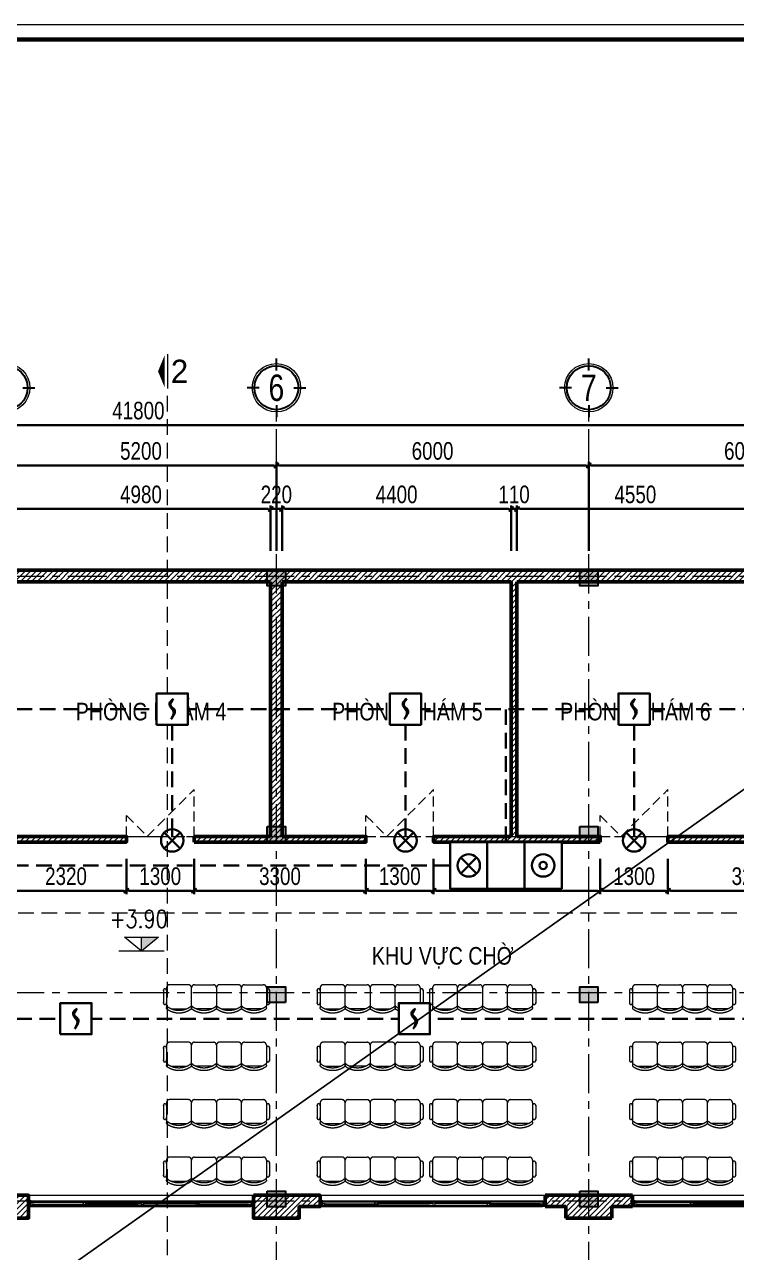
# Model space of a CAD drawing. Header units: millimetres. Extents: x 1109421 to 1726579, y -247837 to 144927.
# Drawn here: x 1481718 to 1495391, y -172402 to -148822 of the extents above; entities that cross this region are included whole.
import ezdxf
from ezdxf.enums import TextEntityAlignment as Align

# ---------------------------------------------------------------- set-up
doc = ezdxf.new("R2010")
doc.units = ezdxf.units.MM
doc.header["$LTSCALE"] = 600
doc.header["$MEASUREMENT"] = 0
doc.set_wipeout_variables(frame=1)
for name, pattern in [('00_Hidden', [2.4, 1.6, -0.8]), ('CENTER', [2, 1.25, -0.25, 0.25, -0.25]), ('DASHED', [0.75, 0.5, -0.25]), ('HIDDEN', [0.375, 0.25, -0.125])]:
    doc.linetypes.add(name, pattern=pattern)
doc.layers.get('0').update_dxf_attribs({"lineweight": 0})
doc.layers.get('Defpoints').update_dxf_attribs({"lineweight": 0})
for name, color, linetype, lineweight in [('0.15_Cua', 144, 'Continuous', 15), ('cat1', 30, 'Continuous', 50), ('cat2', 22, 'Continuous', 30), ('dim', 144, 'Continuous', 13), ('hatch1', 136, 'Continuous', 9), ('Khungten_LCDI', 7, 'Continuous', 25), ('LC ISO', 153, 'Continuous', 13), ('LC Khac', 4, 'Continuous', 9), ('LC MANH DUT', 35, 'HIDDEN', 5), ('LC Text1', 3, 'Continuous', 20), ('LC Text2', 7, 'Continuous', 25), ('Noi that', 35, 'Continuous', 9), ('PCCC - BAOCHAY - THIETBI', 6, 'Continuous', 35), ('PCCC-BAO CHAY - DAY', 3, 'DASHED', 35), ('PCCC-BAOCHAY-THIETBI', 6, 'Continuous', 35), ('thay1', 63, 'Continuous', 18), ('truc', 76, 'CENTER', 9)]:
    doc.layers.add(name, color=color, linetype=linetype, lineweight=lineweight)
doc.layers.add('KCS_Plotter', color=11, linetype='Continuous', plot=False)
doc.styles.add('EG 1', font='VHAVANB.TTF')
doc.styles.add('HOATBIF', font='hoatbif.shx', dxfattribs={"width": 0.8})
doc.styles.add('Khungten', font='VHAVAN.TTF', dxfattribs={"width": 0.9, "height": 5000})
doc.styles.add('LC 1', font='VHAVANB.TTF')
doc.styles.add('T1', font='Vnsimli.shx', dxfattribs={"width": 0.8})
doc.styles.add('T2', font='VHARIAL.TTF', dxfattribs={"width": 0.8})
doc.styles.add('Tahoma', font='tahoma.ttf')
doc.styles.add('Title', font='VHBLACK.TTF')
doc.dimstyles.new('1-135', dxfattribs={"dimscale": 135, "dimtxt": 2.5, "dimasz": 0.35, "dimexe": 0.5, "dimexo": 0, "dimgap": 0.8, "dimtad": 1, "dimdec": 0, "dimzin": 0, "dimdsep": 46, "dimtxsty": 'HOATBIF', "dimblk1": 'DOT', "dimblk2": 'DOT', "dimsah": 1, "dimcen": -1, "dimdle": 1, "dimclrd": 256, "dimclre": 256, "dimclrt": 4, "dimadec": 3, "dimazin": 2, "dimtfac": 0.333333, "dimtdec": 0, "dimtix": 1, "dimtmove": 2, "dimatfit": 3, "dimldrblk": 'DOT', "dimfxl": 1, "dimtvp": 0.833333, "dimtolj": 1, "dimtzin": 0, "dimarcsym": 0})

# ---------------------------------------------------------------- blocks, each defined once
blk = doc.blocks.new('dfdfdffđ')
at = {"layer": 'Noi that', "linetype": '00_Hidden'}
for p, q in [((954197, -6316), (954197, -6571)), ((954257, -6273), (954257, -6613)), ((954677, -6213), (954317, -6213)), ((954737, -6613), (954737, -6273)), ((954737, -6613), (954737, -6273)), ((954797, -6213), (955157, -6213)), ((955217, -6273), (955217, -6613)), ((955217, -6273), (955217, -6613)), ((955637, -6213), (955277, -6213)), ((955697, -6613), (955697, -6273)), ((955697, -6613), (955697, -6273)), ((955757, -6213), (956117, -6213)), ((956177, -6273), (956177, -6613)), ((956237, -6316), (956237, -6571)), ((954348, -6673), (954646, -6673)), ((955126, -6673), (954828, -6673)), ((955308, -6673), (955606, -6673)), ((956086, -6673), (955788, -6673))]:
    blk.add_line(p, q, dxfattribs=at)
for centre, radius, start, end in [((954227, -6324), 31.2, 343.7398, 196.2602), ((954317, -6273), 60, 90, 180), ((954677, -6273), 60, 0, 90), ((954797, -6273), 60, 90, 180), ((955157, -6273), 60, 0, 90), ((955277, -6273), 60, 90, 180), ((955637, -6273), 60, 0, 90), ((955757, -6273), 60, 90, 180), ((956117, -6273), 60, 0, 90), ((956207, -6324), 31.2, 343.7398, 196.2602), ((954227, -6562), 31.2, 163.7398, 16.2602), ((956207, -6562), 31.2, 163.7398, 16.2602), ((954275, -6660), 21.9, 57.9726, 216.6901), ((954317, -6613), 60, 180, 207.5844), ((954497, -6353), 400, 233.1301, 306.8699), ((954497, -6310), 393, 237.5758, 302.4242), ((954720, -6660), 21.9, 323.3099, 122.0274), ((954677, -6613), 60, 332.4156, 0), ((954755, -6660), 21.9, 57.9726, 216.6901), ((954797, -6613), 60, 180, 207.5844), ((954977, -6353), 400, 233.1301, 306.8699), ((954977, -6310), 393, 237.5758, 302.4242), ((955200, -6660), 21.9, 323.3099, 122.0274), ((955157, -6613), 60, 332.4156, 0), ((955235, -6660), 21.9, 57.9726, 216.6901), ((955277, -6613), 60, 180, 207.5844), ((955457, -6353), 400, 233.1301, 306.8699), ((955457, -6310), 393, 237.5758, 302.4242), ((955680, -6660), 21.9, 323.3099, 122.0274), ((955637, -6613), 60, 332.4156, 0), ((955715, -6660), 21.9, 57.9726, 216.6901), ((955757, -6613), 60, 180, 207.5844), ((955937, -6353), 400, 233.1301, 306.8699), ((955937, -6310), 393, 237.5758, 302.4242), ((956160, -6660), 21.9, 323.3099, 122.0274), ((956117, -6613), 60, 332.4156, 0)]:
    blk.add_arc(centre, radius, start, end, dxfattribs=at)
blk = doc.blocks.new('Caodo1')
at = {"layer": 'LC Text1'}
blk.add_hatch(color=256, dxfattribs=at).paths.add_polyline_path([(0, 200), (0, 0), (243, 200)])
for p, q in [((0, 0), (0, 200)), ((324, 0), (-324, 0))]:
    blk.add_line(p, q, dxfattribs=at)
blk.add_lwpolyline([(-243, 200), (243, 200), (0, 0), (0, 0)], close=True, dxfattribs=at)
at = {"layer": 'LC Text1', "style": 'T1', "width": 0.8}
blk.add_attdef('%%P0,00', text='', height=250, dxfattribs=at).set_placement((-39, 460), align=Align.MIDDLE_CENTER)
blk = doc.blocks.new('*U595')
for p, q in [((50, 0), (4270, 0)), ((50, -110), (4270, -110)), ((95, -20), (1050, -20)), ((1110, -50), (2100, -50)), ((1110, -80), (2100, -80)), ((3210, -50), (2220, -50)), ((3210, -80), (2220, -80)), ((4225, -20), (3270, -20)), ((4225, -50), (3270, -50))]:
    blk.add_line(p, q)
at = {"color": 8, "lineweight": 5}
for p, q in [((50, -20), (4270, -20)), ((4270, -80), (50, -80)), ((95, -30), (1050, -30)), ((95, -40), (1050, -40)), ((95, -50), (1050, -50)), ((1110, -60), (2100, -60)), ((1110, -70), (2100, -70)), ((3210, -60), (2220, -60)), ((3210, -70), (2220, -70)), ((4225, -30), (3270, -30)), ((4225, -40), (3270, -40))]:
    blk.add_line(p, q, dxfattribs=at)
for points in [[(50, -20), (35, -20), (35, -80), (50, -80), (50, -110), (0, -110), (0, 0), (0, 0), (0, 0), (50, 0), (50, -20), (35, -20)], [(4270, -20), (4285, -20), (4285, -80), (4270, -80), (4270, -110), (4320, -110), (4320, 0), (4320, 0), (4320, 0), (4270, 0), (4270, -20), (4285, -20)], [(95, -40), (95, -50), (35, -50), (35, -20), (95, -20), (95, -30), (85, -30), (85, -40), (95, -40)], [(1050, -40), (1050, -50), (1110, -50), (1110, -20), (1050, -20), (1050, -30), (1060, -30), (1060, -40), (1050, -40)], [(1110, -70), (1110, -80), (1050, -80), (1050, -50), (1110, -50), (1110, -60), (1100, -60), (1100, -70), (1110, -70)], [(1050, -50), (1050, -80), (1065, -80)], [(2100, -70), (2100, -80), (2160, -80), (2160, -50), (2100, -50), (2100, -60), (2110, -60), (2110, -70), (2100, -70)], [(2160, -50), (2160, -80), (2145, -80)], [(2160, -50), (2160, -80), (2175, -80)], [(2220, -70), (2220, -80), (2160, -80), (2160, -50), (2220, -50), (2220, -60), (2210, -60), (2210, -70), (2220, -70)], [(3270, -40), (3270, -50), (3210, -50), (3210, -20), (3270, -20), (3270, -30), (3260, -30), (3260, -40), (3270, -40)], [(3210, -70), (3210, -80), (3270, -80), (3270, -50), (3210, -50), (3210, -60), (3220, -60), (3220, -70), (3210, -70)], [(3270, -50), (3270, -80), (3255, -80)], [(4225, -40), (4225, -50), (4285, -50), (4285, -20), (4225, -20), (4225, -30), (4235, -30), (4235, -40), (4225, -40)]]:
    blk.add_lwpolyline(points)
for centre, start, end in [((94, -32), 14.2151, 83.5658), ((94, -38), 276.4342, 345.7849), ((1051, -32), 96.4342, 165.7849), ((1051, -38), 194.2151, 263.5658), ((1109, -62), 14.2151, 83.5658), ((1109, -68), 276.4342, 345.7849), ((2101, -62), 96.4342, 165.7849), ((2101, -68), 194.2151, 263.5658), ((2219, -62), 14.2151, 83.5658), ((2219, -68), 276.4342, 345.7849), ((3211, -62), 96.4342, 165.7849), ((3211, -68), 194.2151, 263.5658), ((3269, -32), 14.2151, 83.5658), ((3269, -38), 276.4342, 345.7849), ((4226, -32), 96.4342, 165.7849), ((4226, -38), 194.2151, 263.5658)]:
    blk.add_arc(centre, 8.25, start, end, dxfattribs=at)
blk = doc.blocks.new('*U596')
for p, q in [((50, 0), (4535, 0)), ((50, -110), (4535, -110)), ((95, -20), (1116, -20)), ((1176, -50), (2232, -50)), ((1176, -80), (2232, -80)), ((3409, -50), (2352, -50)), ((3409, -80), (2352, -80)), ((4490, -20), (3469, -20)), ((4490, -50), (3469, -50))]:
    blk.add_line(p, q)
at = {"color": 8, "lineweight": 5}
for p, q in [((50, -20), (4535, -20)), ((4535, -80), (50, -80)), ((95, -30), (1116, -30)), ((95, -40), (1116, -40)), ((95, -50), (1116, -50)), ((1176, -60), (2232, -60)), ((1176, -70), (2232, -70)), ((3409, -60), (2352, -60)), ((3409, -70), (2352, -70)), ((4490, -30), (3469, -30)), ((4490, -40), (3469, -40))]:
    blk.add_line(p, q, dxfattribs=at)
for points in [[(50, -20), (35, -20), (35, -80), (50, -80), (50, -110), (0, -110), (0, 0), (0, 0), (0, 0), (50, 0), (50, -20), (35, -20)], [(4535, -20), (4550, -20), (4550, -80), (4535, -80), (4535, -110), (4585, -110), (4585, 0), (4585, 0), (4585, 0), (4535, 0), (4535, -20), (4550, -20)], [(95, -40), (95, -50), (35, -50), (35, -20), (95, -20), (95, -30), (85, -30), (85, -40), (95, -40)], [(1116, -40), (1116, -50), (1176, -50), (1176, -20), (1116, -20), (1116, -30), (1126, -30), (1126, -40), (1116, -40)], [(1176, -70), (1176, -80), (1116, -80), (1116, -50), (1176, -50), (1176, -60), (1166, -60), (1166, -70), (1176, -70)], [(1116, -50), (1116, -80), (1131, -80)], [(2232, -70), (2232, -80), (2292, -80), (2292, -50), (2232, -50), (2232, -60), (2242, -60), (2242, -70), (2232, -70)], [(2292, -50), (2292, -80), (2277, -80)], [(2292, -50), (2292, -80), (2307, -80)], [(2352, -70), (2352, -80), (2292, -80), (2292, -50), (2352, -50), (2352, -60), (2342, -60), (2342, -70), (2352, -70)], [(3469, -40), (3469, -50), (3409, -50), (3409, -20), (3469, -20), (3469, -30), (3459, -30), (3459, -40), (3469, -40)], [(3409, -70), (3409, -80), (3469, -80), (3469, -50), (3409, -50), (3409, -60), (3419, -60), (3419, -70), (3409, -70)], [(3469, -50), (3469, -80), (3454, -80)], [(4490, -40), (4490, -50), (4550, -50), (4550, -20), (4490, -20), (4490, -30), (4500, -30), (4500, -40), (4490, -40)]]:
    blk.add_lwpolyline(points)
for centre, start, end in [((94, -32), 14.2151, 83.5658), ((94, -38), 276.4342, 345.7849), ((1117, -32), 96.4342, 165.7849), ((1117, -38), 194.2151, 263.5658), ((1175, -62), 14.2151, 83.5658), ((1175, -68), 276.4342, 345.7849), ((2233, -62), 96.4342, 165.7849), ((2233, -68), 194.2151, 263.5658), ((2352, -62), 14.2151, 83.5658), ((2352, -68), 276.4342, 345.7849), ((3410, -62), 96.4342, 165.7849), ((3410, -68), 194.2151, 263.5658), ((3468, -32), 14.2151, 83.5658), ((3468, -38), 276.4342, 345.7849), ((4491, -32), 96.4342, 165.7849), ((4491, -38), 194.2151, 263.5658)]:
    blk.add_arc(centre, 8.25, start, end, dxfattribs=at)
blk = doc.blocks.new('*U593')
for p, q in [((50, 0), (4270, 0)), ((50, -110), (4270, -110)), ((95, -20), (1050, -20)), ((1110, -50), (2100, -50)), ((1110, -80), (2100, -80)), ((3210, -50), (2220, -50)), ((3210, -80), (2220, -80)), ((4225, -20), (3270, -20)), ((4225, -50), (3270, -50))]:
    blk.add_line(p, q)
at = {"color": 8, "lineweight": 5}
for p, q in [((50, -20), (4270, -20)), ((4270, -80), (50, -80)), ((95, -30), (1050, -30)), ((95, -40), (1050, -40)), ((95, -50), (1050, -50)), ((1110, -60), (2100, -60)), ((1110, -70), (2100, -70)), ((3210, -60), (2220, -60)), ((3210, -70), (2220, -70)), ((4225, -30), (3270, -30)), ((4225, -40), (3270, -40))]:
    blk.add_line(p, q, dxfattribs=at)
for points in [[(50, -20), (35, -20), (35, -80), (50, -80), (50, -110), (0, -110), (0, 0), (0, 0), (0, 0), (50, 0), (50, -20), (35, -20)], [(4270, -20), (4285, -20), (4285, -80), (4270, -80), (4270, -110), (4320, -110), (4320, 0), (4320, 0), (4320, 0), (4270, 0), (4270, -20), (4285, -20)], [(95, -40), (95, -50), (35, -50), (35, -20), (95, -20), (95, -30), (85, -30), (85, -40), (95, -40)], [(1050, -40), (1050, -50), (1110, -50), (1110, -20), (1050, -20), (1050, -30), (1060, -30), (1060, -40), (1050, -40)], [(1110, -70), (1110, -80), (1050, -80), (1050, -50), (1110, -50), (1110, -60), (1100, -60), (1100, -70), (1110, -70)], [(1050, -50), (1050, -80), (1065, -80)], [(2100, -70), (2100, -80), (2160, -80), (2160, -50), (2100, -50), (2100, -60), (2110, -60), (2110, -70), (2100, -70)], [(2160, -50), (2160, -80), (2145, -80)], [(2160, -50), (2160, -80), (2175, -80)], [(2220, -70), (2220, -80), (2160, -80), (2160, -50), (2220, -50), (2220, -60), (2210, -60), (2210, -70), (2220, -70)], [(3270, -40), (3270, -50), (3210, -50), (3210, -20), (3270, -20), (3270, -30), (3260, -30), (3260, -40), (3270, -40)], [(3210, -70), (3210, -80), (3270, -80), (3270, -50), (3210, -50), (3210, -60), (3220, -60), (3220, -70), (3210, -70)], [(3270, -50), (3270, -80), (3255, -80)], [(4225, -40), (4225, -50), (4285, -50), (4285, -20), (4225, -20), (4225, -30), (4235, -30), (4235, -40), (4225, -40)]]:
    blk.add_lwpolyline(points)
for centre, start, end in [((94, -32), 14.2151, 83.5658), ((94, -38), 276.4342, 345.7849), ((1051, -32), 96.4342, 165.7849), ((1051, -38), 194.2151, 263.5658), ((1109, -62), 14.2151, 83.5658), ((1109, -68), 276.4342, 345.7849), ((2101, -62), 96.4342, 165.7849), ((2101, -68), 194.2151, 263.5658), ((2219, -62), 14.2151, 83.5658), ((2219, -68), 276.4342, 345.7849), ((3211, -62), 96.4342, 165.7849), ((3211, -68), 194.2151, 263.5658), ((3269, -32), 14.2151, 83.5658), ((3269, -38), 276.4342, 345.7849), ((4226, -32), 96.4342, 165.7849), ((4226, -38), 194.2151, 263.5658)]:
    blk.add_arc(centre, 8.25, start, end, dxfattribs=at)
blk = doc.blocks.new('DOT')
at = {"layer": 'dim'}
for p, q in [((-3, 0), (3, 0)), ((-1, -1), (1, 1))]:
    blk.add_line(p, q, dxfattribs=at)
blk.add_lwpolyline([(0.5, 1), (-1, -0.5), (-0.5, -1), (1, 0.5)], close=True, dxfattribs=at)
blk = doc.blocks.new('*D2219')
at = {"layer": 'Defpoints', "color": 0, "transparency": 16777216}
for p in [(35475, 64177), (29475, 62540), (35475, 62540)]:
    blk.add_point(p, dxfattribs=at)
at = {"layer": 'dim', "lineweight": -2, "transparency": 16777216}
for p, q in [((29475, 62540), (29475, 64245)), ((29523, 64177), (35428, 64177)), ((35475, 62540), (35475, 64245))]:
    blk.add_line(p, q, dxfattribs=at)
at = {"layer": 'dim', "lineweight": -2, "transparency": 16777216, "xscale": 47.25, "yscale": 47.25, "zscale": 47.25, "rotation": 180}
blk.add_blockref('DOT', (29475, 64177), dxfattribs=at)
at = {"layer": 'dim', "lineweight": -2, "transparency": 16777216, "xscale": 47.25, "yscale": 47.25, "zscale": 47.25}
blk.add_blockref('DOT', (35475, 64177), dxfattribs=at)
at = {"layer": 'dim', "color": 4, "transparency": 16777216, "insert": (32475, 64454), "char_height": 337.5, "attachment_point": 5, "style": 'HOATBIF'}
blk.add_mtext('\\A1;6000', dxfattribs=at)
blk = doc.blocks.new('_Dot')
at = {"color": 0, "linetype": 'ByBlock', "lineweight": -2}
blk.add_line((-0.5, 0), (-1, 0), dxfattribs=at)
at = {"color": 0, "linetype": 'ByBlock', "const_width": 0.5}
blk.add_lwpolyline([(-0.25, 0, 1), (0.25, 0, 1)], format="xyb", close=True, dxfattribs=at)
blk = doc.blocks.new('*D2220')
at = {"layer": 'Defpoints', "color": 0, "transparency": 16777216}
for p in [(41475, 64177), (35475, 62540), (41475, 62540)]:
    blk.add_point(p, dxfattribs=at)
at = {"layer": 'dim', "lineweight": -2, "transparency": 16777216}
for p, q in [((35475, 62540), (35475, 64245)), ((35523, 64177), (41428, 64177)), ((41475, 62540), (41475, 64245))]:
    blk.add_line(p, q, dxfattribs=at)
at = {"layer": 'dim', "lineweight": -2, "transparency": 16777216, "xscale": 47.25, "yscale": 47.25, "zscale": 47.25, "rotation": 180}
blk.add_blockref('DOT', (35475, 64177), dxfattribs=at)
at = {"layer": 'dim', "lineweight": -2, "transparency": 16777216, "xscale": 47.25, "yscale": 47.25, "zscale": 47.25}
blk.add_blockref('DOT', (41475, 64177), dxfattribs=at)
at = {"layer": 'dim', "color": 4, "transparency": 16777216, "insert": (38475, 64454), "char_height": 337.5, "attachment_point": 5, "style": 'HOATBIF'}
blk.add_mtext('\\A1;6000', dxfattribs=at)
blk = doc.blocks.new('KyHieu TrucDinhVi')
at = {"color": 7, "lineweight": 30}
for p, q in [((0, 2.36), (0, 4)), ((-2.36, 0), (-4, 0)), ((2.36, 0), (4, 0)), ((0, -2.36), (0, -4))]:
    blk.add_line(p, q, dxfattribs=at)
blk.add_circle((0, 0), 3.3)
blk.add_circle((0, 0), 3, dxfattribs=at)
at = {"ltscale": 20, "style": 'Tahoma'}
blk.add_attdef('AA', text='', height=3, dxfattribs=at).set_placement((0, 0), align=Align.MIDDLE_CENTER)
blk = doc.blocks.new('*D2221')
at = {"layer": 'Defpoints', "color": 0, "transparency": 16777216}
for p in [(29475, 64177), (24275, 62540), (29475, 62540)]:
    blk.add_point(p, dxfattribs=at)
at = {"layer": 'dim', "lineweight": -2, "transparency": 16777216}
for p, q in [((24275, 62540), (24275, 64245)), ((24323, 64177), (29428, 64177)), ((29475, 62540), (29475, 64245))]:
    blk.add_line(p, q, dxfattribs=at)
at = {"layer": 'dim', "lineweight": -2, "transparency": 16777216, "xscale": 47.25, "yscale": 47.25, "zscale": 47.25, "rotation": 180}
blk.add_blockref('DOT', (24275, 64177), dxfattribs=at)
at = {"layer": 'dim', "lineweight": -2, "transparency": 16777216, "xscale": 47.25, "yscale": 47.25, "zscale": 47.25}
blk.add_blockref('DOT', (29475, 64177), dxfattribs=at)
at = {"layer": 'dim', "color": 4, "transparency": 16777216, "insert": (26875, 64454), "char_height": 337.5, "attachment_point": 5, "style": 'HOATBIF'}
blk.add_mtext('\\A1;5200', dxfattribs=at)
blk = doc.blocks.new('*D2252')
at = {"layer": 'Defpoints', "color": 0, "transparency": 16777216}
for p in [(34095, 63342), (34095, 62540), (38645, 62540)]:
    blk.add_point(p, dxfattribs=at)
at = {"layer": 'dim', "lineweight": -2, "transparency": 16777216}
for p, q in [((34095, 62540), (34095, 63410)), ((38598, 63342), (34143, 63342)), ((38645, 62540), (38645, 63410))]:
    blk.add_line(p, q, dxfattribs=at)
at = {"layer": 'dim', "lineweight": -2, "transparency": 16777216, "xscale": 47.25, "yscale": 47.25, "zscale": 47.25, "rotation": 180}
blk.add_blockref('DOT', (34095, 63342), dxfattribs=at)
at = {"layer": 'dim', "lineweight": -2, "transparency": 16777216, "xscale": 47.25, "yscale": 47.25, "zscale": 47.25}
blk.add_blockref('DOT', (38645, 63342), dxfattribs=at)
at = {"layer": 'dim', "color": 4, "transparency": 16777216, "insert": (36370, 63619), "char_height": 337.5, "attachment_point": 5, "style": 'HOATBIF'}
blk.add_mtext('\\A1;4550', dxfattribs=at)
blk = doc.blocks.new('*D2253')
at = {"layer": 'Defpoints', "color": 0, "transparency": 16777216}
for p in [(33985, 63342), (33985, 62540), (34095, 62540)]:
    blk.add_point(p, dxfattribs=at)
at = {"layer": 'dim', "lineweight": -2, "transparency": 16777216}
for p, q in [((33938, 63342), (33891, 63342)), ((33985, 62540), (33985, 63410)), ((34095, 63342), (33985, 63342)), ((34095, 62540), (34095, 63410)), ((34143, 63342), (34190, 63342))]:
    blk.add_line(p, q, dxfattribs=at)
at = {"layer": 'dim', "lineweight": -2, "transparency": 16777216, "xscale": 47.25, "yscale": 47.25, "zscale": 47.25}
blk.add_blockref('DOT', (33985, 63342), dxfattribs=at)
at = {"layer": 'dim', "lineweight": -2, "transparency": 16777216, "xscale": 47.25, "yscale": 47.25, "zscale": 47.25, "rotation": 180}
blk.add_blockref('DOT', (34095, 63342), dxfattribs=at)
at = {"layer": 'dim', "color": 4, "transparency": 16777216, "insert": (34040, 63619), "char_height": 337.5, "attachment_point": 5, "style": 'HOATBIF'}
blk.add_mtext('\\A1;110', dxfattribs=at)
blk = doc.blocks.new('*D2254')
at = {"layer": 'Defpoints', "color": 0, "transparency": 16777216}
for p in [(29585, 63342), (29585, 62540), (33985, 62540)]:
    blk.add_point(p, dxfattribs=at)
at = {"layer": 'dim', "lineweight": -2, "transparency": 16777216}
for p, q in [((29585, 62540), (29585, 63410)), ((33938, 63342), (29633, 63342)), ((33985, 62540), (33985, 63410))]:
    blk.add_line(p, q, dxfattribs=at)
at = {"layer": 'dim', "lineweight": -2, "transparency": 16777216, "xscale": 47.25, "yscale": 47.25, "zscale": 47.25, "rotation": 180}
blk.add_blockref('DOT', (29585, 63342), dxfattribs=at)
at = {"layer": 'dim', "lineweight": -2, "transparency": 16777216, "xscale": 47.25, "yscale": 47.25, "zscale": 47.25}
blk.add_blockref('DOT', (33985, 63342), dxfattribs=at)
at = {"layer": 'dim', "color": 4, "transparency": 16777216, "insert": (31785, 63619), "char_height": 337.5, "attachment_point": 5, "style": 'HOATBIF'}
blk.add_mtext('\\A1;4400', dxfattribs=at)
blk = doc.blocks.new('*D2255')
at = {"layer": 'Defpoints', "color": 0, "transparency": 16777216}
for p in [(29365, 63342), (29365, 62540), (29585, 62540)]:
    blk.add_point(p, dxfattribs=at)
at = {"layer": 'dim', "lineweight": -2, "transparency": 16777216}
for p, q in [((29318, 63342), (29271, 63342)), ((29365, 62540), (29365, 63410)), ((29585, 63342), (29365, 63342)), ((29585, 62540), (29585, 63410)), ((29633, 63342), (29680, 63342))]:
    blk.add_line(p, q, dxfattribs=at)
at = {"layer": 'dim', "lineweight": -2, "transparency": 16777216, "xscale": 47.25, "yscale": 47.25, "zscale": 47.25}
blk.add_blockref('DOT', (29365, 63342), dxfattribs=at)
at = {"layer": 'dim', "lineweight": -2, "transparency": 16777216, "xscale": 47.25, "yscale": 47.25, "zscale": 47.25, "rotation": 180}
blk.add_blockref('DOT', (29585, 63342), dxfattribs=at)
at = {"layer": 'dim', "color": 4, "transparency": 16777216, "insert": (29475, 63619), "char_height": 337.5, "attachment_point": 5, "style": 'HOATBIF'}
blk.add_mtext('\\A1;220', dxfattribs=at)
blk = doc.blocks.new('*D2256')
at = {"layer": 'Defpoints', "color": 0, "transparency": 16777216}
for p in [(24385, 63342), (24385, 62540), (29365, 62540)]:
    blk.add_point(p, dxfattribs=at)
at = {"layer": 'dim', "lineweight": -2, "transparency": 16777216}
for p, q in [((24385, 62540), (24385, 63410)), ((29318, 63342), (24433, 63342)), ((29365, 62540), (29365, 63410))]:
    blk.add_line(p, q, dxfattribs=at)
at = {"layer": 'dim', "lineweight": -2, "transparency": 16777216, "xscale": 47.25, "yscale": 47.25, "zscale": 47.25, "rotation": 180}
blk.add_blockref('DOT', (24385, 63342), dxfattribs=at)
at = {"layer": 'dim', "lineweight": -2, "transparency": 16777216, "xscale": 47.25, "yscale": 47.25, "zscale": 47.25}
blk.add_blockref('DOT', (29365, 63342), dxfattribs=at)
at = {"layer": 'dim', "color": 4, "transparency": 16777216, "insert": (26875, 63619), "char_height": 337.5, "attachment_point": 5, "style": 'HOATBIF'}
blk.add_mtext('\\A1;4980', dxfattribs=at)
blk = doc.blocks.new('*D2277')
at = {"layer": 'Defpoints', "color": 0, "transparency": 16777216}
for p in [(24275, 56622), (26595, 56622), (26595, 56010)]:
    blk.add_point(p, dxfattribs=at)
at = {"layer": 'dim', "lineweight": -2, "transparency": 16777216}
for p, q in [((24275, 56622), (24275, 55942)), ((26595, 56622), (26595, 55942)), ((24323, 56010), (26548, 56010))]:
    blk.add_line(p, q, dxfattribs=at)
at = {"layer": 'dim', "lineweight": -2, "transparency": 16777216, "xscale": 47.25, "yscale": 47.25, "zscale": 47.25, "rotation": 180}
blk.add_blockref('DOT', (24275, 56010), dxfattribs=at)
at = {"layer": 'dim', "lineweight": -2, "transparency": 16777216, "xscale": 47.25, "yscale": 47.25, "zscale": 47.25}
blk.add_blockref('DOT', (26595, 56010), dxfattribs=at)
at = {"layer": 'dim', "color": 4, "transparency": 16777216, "insert": (25435, 56287), "char_height": 337.5, "attachment_point": 5, "style": 'HOATBIF'}
blk.add_mtext('\\A1;2320', dxfattribs=at)
blk = doc.blocks.new('*D2278')
at = {"layer": 'Defpoints', "color": 0, "transparency": 16777216}
for p in [(26595, 56622), (27895, 56622), (27895, 56010)]:
    blk.add_point(p, dxfattribs=at)
at = {"layer": 'dim', "lineweight": -2, "transparency": 16777216}
for p, q in [((26595, 56622), (26595, 55942)), ((27895, 56622), (27895, 55942)), ((26643, 56010), (27848, 56010))]:
    blk.add_line(p, q, dxfattribs=at)
at = {"layer": 'dim', "lineweight": -2, "transparency": 16777216, "xscale": 47.25, "yscale": 47.25, "zscale": 47.25, "rotation": 180}
blk.add_blockref('DOT', (26595, 56010), dxfattribs=at)
at = {"layer": 'dim', "lineweight": -2, "transparency": 16777216, "xscale": 47.25, "yscale": 47.25, "zscale": 47.25}
blk.add_blockref('DOT', (27895, 56010), dxfattribs=at)
at = {"layer": 'dim', "color": 4, "transparency": 16777216, "insert": (27245, 56287), "char_height": 337.5, "attachment_point": 5, "style": 'HOATBIF'}
blk.add_mtext('\\A1;1300', dxfattribs=at)
blk = doc.blocks.new('*D2279')
at = {"layer": 'Defpoints', "color": 0, "transparency": 16777216}
for p in [(27895, 56622), (31195, 56622), (31195, 56010)]:
    blk.add_point(p, dxfattribs=at)
at = {"layer": 'dim', "lineweight": -2, "transparency": 16777216}
for p, q in [((27895, 56622), (27895, 55942)), ((31195, 56622), (31195, 55942)), ((27943, 56010), (31148, 56010))]:
    blk.add_line(p, q, dxfattribs=at)
at = {"layer": 'dim', "lineweight": -2, "transparency": 16777216, "xscale": 47.25, "yscale": 47.25, "zscale": 47.25, "rotation": 180}
blk.add_blockref('DOT', (27895, 56010), dxfattribs=at)
at = {"layer": 'dim', "lineweight": -2, "transparency": 16777216, "xscale": 47.25, "yscale": 47.25, "zscale": 47.25}
blk.add_blockref('DOT', (31195, 56010), dxfattribs=at)
at = {"layer": 'dim', "color": 4, "transparency": 16777216, "insert": (29545, 56287), "char_height": 337.5, "attachment_point": 5, "style": 'HOATBIF'}
blk.add_mtext('\\A1;3300', dxfattribs=at)
blk = doc.blocks.new('*D2280')
at = {"layer": 'Defpoints', "color": 0, "transparency": 16777216}
for p in [(31195, 56622), (32495, 56622), (32495, 56010)]:
    blk.add_point(p, dxfattribs=at)
at = {"layer": 'dim', "lineweight": -2, "transparency": 16777216}
for p, q in [((31195, 56622), (31195, 55942)), ((32495, 56622), (32495, 55942)), ((31243, 56010), (32448, 56010))]:
    blk.add_line(p, q, dxfattribs=at)
at = {"layer": 'dim', "lineweight": -2, "transparency": 16777216, "xscale": 47.25, "yscale": 47.25, "zscale": 47.25, "rotation": 180}
blk.add_blockref('DOT', (31195, 56010), dxfattribs=at)
at = {"layer": 'dim', "lineweight": -2, "transparency": 16777216, "xscale": 47.25, "yscale": 47.25, "zscale": 47.25}
blk.add_blockref('DOT', (32495, 56010), dxfattribs=at)
at = {"layer": 'dim', "color": 4, "transparency": 16777216, "insert": (31845, 56287), "char_height": 337.5, "attachment_point": 5, "style": 'HOATBIF'}
blk.add_mtext('\\A1;1300', dxfattribs=at)
blk = doc.blocks.new('*D2281')
at = {"layer": 'Defpoints', "color": 0, "transparency": 16777216}
for p in [(32495, 56622), (35695, 56622), (35695, 56010)]:
    blk.add_point(p, dxfattribs=at)
at = {"layer": 'dim', "lineweight": -2, "transparency": 16777216}
for p, q in [((32495, 56622), (32495, 55942)), ((35695, 56622), (35695, 55942)), ((32543, 56010), (35648, 56010))]:
    blk.add_line(p, q, dxfattribs=at)
at = {"layer": 'dim', "lineweight": -2, "transparency": 16777216, "xscale": 47.25, "yscale": 47.25, "zscale": 47.25, "rotation": 180}
blk.add_blockref('DOT', (32495, 56010), dxfattribs=at)
at = {"layer": 'dim', "lineweight": -2, "transparency": 16777216, "xscale": 47.25, "yscale": 47.25, "zscale": 47.25}
blk.add_blockref('DOT', (35695, 56010), dxfattribs=at)
at = {"layer": 'dim', "color": 4, "transparency": 16777216, "insert": (34095, 56287), "char_height": 337.5, "attachment_point": 5, "style": 'HOATBIF'}
blk.add_mtext('\\A1;3200', dxfattribs=at)
blk = doc.blocks.new('*D2282')
at = {"layer": 'Defpoints', "color": 0, "transparency": 16777216}
for p in [(35695, 56622), (36995, 56622), (36995, 56010)]:
    blk.add_point(p, dxfattribs=at)
at = {"layer": 'dim', "lineweight": -2, "transparency": 16777216}
for p, q in [((35695, 56622), (35695, 55942)), ((36995, 56622), (36995, 55942)), ((35743, 56010), (36948, 56010))]:
    blk.add_line(p, q, dxfattribs=at)
at = {"layer": 'dim', "lineweight": -2, "transparency": 16777216, "xscale": 47.25, "yscale": 47.25, "zscale": 47.25, "rotation": 180}
blk.add_blockref('DOT', (35695, 56010), dxfattribs=at)
at = {"layer": 'dim', "lineweight": -2, "transparency": 16777216, "xscale": 47.25, "yscale": 47.25, "zscale": 47.25}
blk.add_blockref('DOT', (36995, 56010), dxfattribs=at)
at = {"layer": 'dim', "color": 4, "transparency": 16777216, "insert": (36345, 56287), "char_height": 337.5, "attachment_point": 5, "style": 'HOATBIF'}
blk.add_mtext('\\A1;1300', dxfattribs=at)
blk = doc.blocks.new('*D2283')
at = {"layer": 'Defpoints', "color": 0, "transparency": 16777216}
for p in [(36995, 56622), (40245, 56622), (40245, 56010)]:
    blk.add_point(p, dxfattribs=at)
at = {"layer": 'dim', "lineweight": -2, "transparency": 16777216}
for p, q in [((36995, 56622), (36995, 55942)), ((40245, 56622), (40245, 55942)), ((37043, 56010), (40198, 56010))]:
    blk.add_line(p, q, dxfattribs=at)
at = {"layer": 'dim', "lineweight": -2, "transparency": 16777216, "xscale": 47.25, "yscale": 47.25, "zscale": 47.25, "rotation": 180}
blk.add_blockref('DOT', (36995, 56010), dxfattribs=at)
at = {"layer": 'dim', "lineweight": -2, "transparency": 16777216, "xscale": 47.25, "yscale": 47.25, "zscale": 47.25}
blk.add_blockref('DOT', (40245, 56010), dxfattribs=at)
at = {"layer": 'dim', "color": 4, "transparency": 16777216, "insert": (38620, 56287), "char_height": 337.5, "attachment_point": 5, "style": 'HOATBIF'}
blk.add_mtext('\\A1;3250', dxfattribs=at)
blk = doc.blocks.new('cat11')
at = {"layer": 'LC Khac', "color": 1, "ltscale": 2}
blk.add_line((0, 0), (0, 485), dxfattribs=at)
blk.add_lwpolyline([(-134, 243, 0, 471, 0), (-37, 243, 275, 275, 0)], format="xyseb", dxfattribs=at)
at = {"ltscale": 2, "style": 'LC 1'}
blk.add_attdef('A', text='', height=330, dxfattribs=at).set_placement((179, 243), align=Align.MIDDLE_CENTER)
blk = doc.blocks.new('*D2303')
at = {"layer": 'Defpoints', "color": 0, "transparency": 16777216}
for p in [(46675, 64952), (4875, 62540), (46675, 62540)]:
    blk.add_point(p, dxfattribs=at)
at = {"layer": 'dim', "lineweight": -2, "transparency": 16777216}
for p, q in [((4875, 62540), (4875, 65020)), ((4923, 64952), (46628, 64952)), ((46675, 62540), (46675, 65020))]:
    blk.add_line(p, q, dxfattribs=at)
at = {"layer": 'dim', "lineweight": -2, "transparency": 16777216, "xscale": 47.25, "yscale": 47.25, "zscale": 47.25, "rotation": 180}
blk.add_blockref('DOT', (4875, 64952), dxfattribs=at)
at = {"layer": 'dim', "lineweight": -2, "transparency": 16777216, "xscale": 47.25, "yscale": 47.25, "zscale": 47.25}
blk.add_blockref('DOT', (46675, 64952), dxfattribs=at)
at = {"layer": 'dim', "color": 4, "transparency": 16777216, "insert": (26825, 65229), "char_height": 337.5, "attachment_point": 5, "style": 'HOATBIF'}
blk.add_mtext('\\A1;41800', dxfattribs=at)
blk = doc.blocks.new('COT BT')
at = {"layer": 'cat2', "ltscale": 2}
h = blk.add_hatch(color=256, dxfattribs=at)
h.dxf.hatch_style = 1
h.paths.add_polyline_path([(240, 190), (-110, 190), (-110, -110), (240, -110)])
blk.add_lwpolyline([(-110, 190), (240, 190), (240, -110), (-110, -110)], close=True, dxfattribs=at)
blk = doc.blocks.new('DAU BAO KHOI')
blk.add_wipeout([(-2, 2), (-2, -2), (2, -2), (2, 2)])
at = {"layer": 'PCCC - BAOCHAY - THIETBI'}
blk.add_lwpolyline([(-2, -2), (2, -2), (2, 2), (-2, 2)], close=True, dxfattribs=at)
for points in [[(0.15, 1.3), (-0.36, 0.73), (-0.18, 0.21), (0.16, -0.29), (-0.15, -1.3)], [(0.15, 1.3), (-0.22, 0.49), (0.27, -0.05), (-0.15, -1.3)]]:
    blk.add_spline(points, degree=3, dxfattribs=at)
blk = doc.blocks.new('den bao chay phong')
at = {"layer": 'PCCC - BAOCHAY - THIETBI'}
for p, q in [((1153511, 58869), (1153816, 58564)), ((1153511, 58564), (1153816, 58869))]:
    blk.add_line(p, q, dxfattribs=at)
blk.add_ellipse((1153663, 58716), major_axis=(152, 152), ratio=1, start_param=5.497787, end_param=11.780972, dxfattribs=at)
blk = doc.blocks.new('TO HOP')
blk.add_wipeout([(0, 3.333), (0, 0), (8, 0), (8, 3.333)])
at = {"layer": 'PCCC - BAOCHAY - THIETBI'}
for p, q in [((2.667, 3.333), (2.667, 0)), ((5.333, 3.333), (5.333, 0)), ((0.765, 2.235), (1.902, 1.098)), ((0.765, 1.098), (1.902, 2.235))]:
    blk.add_line(p, q, dxfattribs=at)
blk.add_lwpolyline([(0, 3.333), (0, 0), (8, 0), (8, 3.333)], close=True, dxfattribs=at)
for centre, radius in [((1.333, 1.667), 0.804), ((6.667, 1.667), 0.804), ((6.667, 1.667), 0.264)]:
    blk.add_circle(centre, radius, dxfattribs=at)
blk = doc.blocks.new('A$Cb3b0a436')
at = {"layer": 'Defpoints', "color": 0, "lineweight": 0}
blk.add_lwpolyline([(6.98, 0), (6.98, 297), (426.98, 297), (426.98, 0)], close=True, dxfattribs=at)
at = {"layer": 'Khungten_LCDI', "color": 5, "lineweight": 60}
blk.add_lwpolyline([(18.98, 2), (18.98, 295), (424.98, 295), (424.98, 2)], close=True, dxfattribs=at)
at = {"color": 7, "style": 'Khungten', "width": 0.8}
for tag, p in [('REVISION', (413.97, 41.04)), ('NGAYHT', (414.44, 32.41))]:
    blk.add_attdef(tag, text='', height=2, dxfattribs=at).set_placement(p, align=Align.CENTER)
at = {"layer": 'LC Text1', "style": 'Title', "width": 1.485915}
for tag, p, p2 in [('TENBANVE1', (388.11, 59.64), (422.38, 59.64)), ('TENBANVE2', (388.11, 52.88), (422.38, 52.88))]:
    blk.add_attdef(tag, text='', height=2.5, dxfattribs=at).set_placement(p, p2, align=Align.FIT)
at = {"layer": 'LC Text1', "style": 'Title', "width": 0.7}
blk.add_attdef('SOBANVE', text='', height=2.5, dxfattribs=at).set_placement((414.6, 9.54), align=Align.CENTER)
blk = doc.blocks.new('A$C08333679')
at = {"layer": 'hatch1'}
h = blk.add_hatch(dxfattribs=at)
h.set_pattern_fill('ANSI31', color=256, scale=600)
h.set_pattern_definition([(45, (-2017569.24, 46159.94), (-53.0330086, 53.0330086), [])])
h.paths.add_polyline_path([(5645.3, 49943), (6045.3, 49943), (6045.3, 50163), (5645.3, 50163), (4985.3, 50163), (4985.3, 54453), (4765.3, 54453), (4765.3, 49943), (4765.3, 49723), (5645.3, 49723)], flags=17)
h.paths.add_polyline_path([(11315.3, 49943), (11715.3, 49943), (11715.3, 50163), (11315.3, 50163), (10435.3, 50163), (10035.3, 50163), (10035.3, 49943), (10435.3, 49943), (10435.3, 49723), (11315.3, 49723)], flags=17)
h.paths.add_polyline_path([(17715.3, 50163), (17315.3, 50163), (16435.3, 50163), (16035.3, 50163), (16035.3, 49943), (16435.3, 49943), (16435.3, 49723), (17315.3, 49723), (17315.3, 49943), (17715.3, 49943)], flags=17)
h.paths.add_polyline_path([(22035.3, 50163), (21705.3, 50163), (21705.3, 54163), (21485.3, 54163), (21485.3, 50163), (21155.3, 50163), (20755.3, 50163), (20755.3, 49943), (21155.3, 49943), (21155.3, 49723), (22035.3, 49723), (22035.3, 49943)], flags=17)
h.paths.add_polyline_path([(24715.3, 50163), (23835.3, 50163), (23835.3, 49943), (23835.3, 49723), (24715.3, 49723)], flags=17)
h.paths.add_polyline_path([(30315.3, 50163), (29915.3, 50163), (29035.3, 50163), (29035.3, 49943), (29035.3, 49723), (29915.3, 49723), (29915.3, 49943), (30315.3, 49943)], flags=17)
h.paths.add_polyline_path([(36315.3, 50163), (35915.3, 50163), (35035.3, 50163), (34635.3, 50163), (34635.3, 49943), (35035.3, 49943), (35035.3, 49723), (35915.3, 49723), (35915.3, 49943), (36315.3, 49943)], flags=17)
h.paths.add_polyline_path([(42500.3, 50163), (41475.3, 50163), (41475.3, 52813), (41365.3, 52813), (41365.3, 50163), (40900.3, 50163), (40900.3, 49943), (41300.3, 49943), (41300.3, 49503), (42500.3, 49503)])
h.paths.add_polyline_path([(42274.8, 49943), (42274.8, 49723), (41514.8, 49723), (41514.8, 49943)], flags=16)
h.paths.add_polyline_path([(44305.3, 55303), (44085.3, 55303), (44085.3, 54163), (41365.3, 54163), (41365.3, 53813), (41475.3, 53813), (41475.3, 53943), (46565.3, 53943), (46565.3, 50163), (45585.3, 50163), (45585.3, 49503), (46785.3, 49503), (46785.3, 50163), (46785.3, 62163), (4765.3, 62163), (4765.3, 56653), (4985.3, 56653), (4985.3, 56943), (6475.3, 56943), (6475.3, 57053), (4985.3, 57053), (4985.3, 61943), (8860.3, 61943), (8860.3, 57053), (7775.3, 57053), (7775.3, 56943), (8860.3, 56943), (8970.3, 56943), (11160.3, 56943), (11160.3, 57053), (8970.3, 57053), (8970.3, 61943), (12780.3, 61943), (12780.3, 57053), (12460.3, 57053), (12460.3, 56943), (12780.3, 56943), (12890.3, 56943), (14500.3, 56943), (14500.3, 57053), (12890.3, 57053), (12890.3, 61943), (16765.3, 61943), (16765.3, 57053), (15800.3, 57053), (15800.3, 56943), (20265.3, 56943), (20265.3, 57053), (16985.3, 57053), (16985.3, 61943), (21485.3, 61943), (21485.3, 57053), (21265.3, 57053), (21265.3, 56943), (22107.1, 56943), (22327.1, 57163), (21705.3, 57163), (21705.3, 61943), (24165.3, 61943), (24165.3, 57163), (23487.1, 57163), (23707.1, 56943), (24385.3, 56943), (26595.3, 56943), (26595.3, 57053), (24385.3, 57053), (24385.3, 61943), (29365.3, 61943), (29365.3, 57053), (27895.3, 57053), (27895.3, 56943), (31195.3, 56943), (31195.3, 57053), (29585.3, 57053), (29585.3, 61943), (33985.3, 61943), (33985.3, 57053), (32495.3, 57053), (32495.3, 56943), (35695.3, 56943), (35695.3, 57053), (34095.3, 57053), (34095.3, 61943), (38645.3, 61943), (38645.3, 57053), (36995.3, 57053), (36995.3, 56943), (38645.3, 56943), (40245.3, 56943), (40245.3, 57163), (38865.3, 57163), (38865.3, 61943), (41365.3, 61943), (41365.3, 57163), (41145.3, 57163), (41145.3, 56943), (41805.3, 56943), (41805.3, 57163), (41585.3, 57163), (41585.3, 61943), (44085.3, 61943), (44085.3, 57163), (42705.3, 57163), (42705.3, 56943), (44085.3, 56943), (44085.3, 56203), (44305.3, 56203), (44305.3, 61943), (46565.3, 61943), (46565.3, 54163), (44305.3, 54163)])
h.paths.add_polyline_path([(45805.3, 49943), (46565.3, 49943), (46565.3, 49723), (45805.3, 49723)], flags=16)
at = {"layer": 'cat1'}
for p, q in [((4765.3, 62163), (46785.3, 62163)), ((24385.3, 61943), (29365.3, 61943)), ((29365.3, 57053), (29365.3, 61943)), ((29585.3, 57053), (29585.3, 61943)), ((29585.3, 61943), (33985.3, 61943)), ((34095.3, 61943), (38645.3, 61943)), ((27895.3, 56943), (27895.3, 57053)), ((35035.3, 50163), (34635.3, 50163)), ((34635.3, 50163), (34635.3, 49943)), ((35915.3, 50163), (35035.3, 50163)), ((36315.3, 50163), (35915.3, 50163)), ((36315.3, 49943), (36315.3, 50163)), ((34635.3, 49943), (35035.3, 49943)), ((35035.3, 49943), (35035.3, 49723)), ((35915.3, 49723), (35915.3, 49943)), ((35915.3, 49943), (36315.3, 49943)), ((35035.3, 49723), (35915.3, 49723))]:
    blk.add_line(p, q, dxfattribs=at)
for points in [[(33985.3, 57053), (33985.3, 61943)], [(34095.3, 61943), (34095.3, 57053)], [(24385.3, 57053), (26595.3, 57053), (26595.3, 56943), (24385.3, 56943)], [(27895.3, 57053), (29365.3, 57053)], [(29585.3, 57053), (31195.3, 57053), (31195.3, 56943), (27895.3, 56943)], [(35695.3, 56943), (32495.3, 56943), (32495.3, 57053), (33985.3, 57053)], [(35695.3, 56943), (32495.3, 56943), (32495.3, 57053), (33985.3, 57053)], [(34095.3, 57053), (35695.3, 57053), (35695.3, 56943)], [(38645.3, 56943), (38645.3, 56943), (36995.3, 56943), (36995.3, 57053), (38645.3, 57053)], [(23835.3, 49943), (23835.3, 50163), (24715.3, 50163), (24715.3, 49723), (23835.3, 49723), (23835.3, 49943)], [(29035.3, 50163), (29915.3, 50163), (30315.3, 50163), (30315.3, 49943), (29915.3, 49943), (29915.3, 49723), (29035.3, 49723), (29035.3, 49943), (29035.3, 49943), (29035.3, 50163), (29035.3, 50163)]]:
    blk.add_lwpolyline(points, dxfattribs=at)
at = {"layer": 'LC MANH DUT', "ltscale": 2}
for p, q in [((27382.8, 44062.7), (27382.8, 65657.3)), ((1115.9, 55586.7), (49772, 55586.7))]:
    blk.add_line(p, q, dxfattribs=at)
at = {"layer": 'Noi that', "linetype": '00_Hidden', "ltscale": 0.2}
for p, q in [((26995.3, 57053), (27895.3, 57953)), ((27895.3, 57053), (27895.3, 57953)), ((31595.3, 57053), (32495.3, 57953)), ((32495.3, 57053), (32495.3, 57953)), ((36095.3, 57053), (36995.3, 57953)), ((36995.3, 57053), (36995.3, 57953)), ((26595.3, 57053), (26595.3, 57453)), ((26595.3, 57453), (26995.3, 57053)), ((31195.3, 57053), (31195.3, 57453)), ((31195.3, 57453), (31595.3, 57053)), ((35695.3, 57053), (35695.3, 57453)), ((35695.3, 57453), (36095.3, 57053)), ((26595.3, 57053), (27895.3, 57053)), ((31195.3, 57053), (32495.3, 57053)), ((35695.3, 57053), (36995.3, 57053))]:
    blk.add_line(p, q, dxfattribs=at)
at = {"layer": 'thay1'}
for points in [[(24715.3, 50163), (29035.3, 50163), (29035.3, 49943), (24715.3, 49943)], [(30315.3, 50163), (34635.3, 50163), (34635.3, 49943), (30315.3, 49943)], [(36315.3, 50163), (40900.3, 50163), (40900.3, 49943), (36315.3, 49943)]]:
    blk.add_lwpolyline(points, close=True, dxfattribs=at)
at = {"layer": 'truc'}
for p, q in [((29475.3, 44920.7), (29475.3, 65106.5)), ((35475.3, 44920.7), (35475.3, 65106.5)), ((2667.9, 62053), (49638.6, 62053)), ((2667.9, 57053), (49638.6, 57053)), ((2667.9, 54053), (49638.6, 54053)), ((2667.9, 50053), (49638.6, 50053))]:
    blk.add_line(p, q, dxfattribs=at)
at = {"layer": '0.15_Cua', "xscale": -1, "rotation": 180}
for name, p in [('*U593', (24715.3, 49943)), ('*U595', (30315.3, 49946.4)), ('*U596', (36315.3, 49943))]:
    blk.add_blockref(name, p, dxfattribs=at)
at = {"layer": 'cat1'}
for name, p in [('COT BT', (29410.3, 61973)), ('COT BT', (35410.3, 61973)), ('COT BT', (29410.3, 57053)), ('COT BT', (35410.3, 57053)), ('dfdfdffđ', (-926892.4, 60418.1)), ('dfdfdffđ', (-923941.1, 60418.1)), ('dfdfdffđ', (-921781, 60418.1)), ('dfdfdffđ', (-917941.1, 60418.1)), ('dfdfdffđ', (-926892.4, 59314.6)), ('dfdfdffđ', (-923941.1, 59314.6)), ('dfdfdffđ', (-921781, 59314.6)), ('dfdfdffđ', (-917941.1, 59314.6)), ('dfdfdffđ', (-926892.4, 58211.1)), ('dfdfdffđ', (-923941.1, 58211.1)), ('dfdfdffđ', (-921781, 58211.1)), ('dfdfdffđ', (-917941.1, 58211.1)), ('dfdfdffđ', (-926892.4, 57107.7)), ('dfdfdffđ', (-923941.1, 57107.7)), ('dfdfdffđ', (-921781, 57107.7)), ('dfdfdffđ', (-917941.1, 57107.7)), ('COT BT', (29410.3, 50050.6)), ('COT BT', (35410.3, 50050.6))]:
    blk.add_blockref(name, p, dxfattribs=at)
at = {"layer": 'cat1', "rotation": 180}
for p in [(29540.3, 54053), (35540.3, 54053)]:
    blk.add_blockref('COT BT', p, dxfattribs=at)
at = {"layer": 'LC ISO'}
ref = blk.add_blockref('KyHieu TrucDinhVi', (24275.3, 65669.8), dxfattribs=dict(at, xscale=140.8352653944289, yscale=140.8352653944289, zscale=140.8352653944289))
ref.add_attrib('AA', '5', dxfattribs={"layer": '0', "ltscale": 20, "height": 507, "style": 'EG 1', "width": 0.8}).set_placement((24275.3, 65669.8), align=Align.MIDDLE_CENTER)
ref = blk.add_blockref('KyHieu TrucDinhVi', (29475.3, 65669.8), dxfattribs=dict(at, xscale=140.8352653944289, yscale=140.8352653944289, zscale=140.8352653944289))
ref.add_attrib('AA', '6', dxfattribs={"layer": '0', "ltscale": 20, "height": 507, "style": 'EG 1', "width": 0.8}).set_placement((29475.3, 65669.8), align=Align.MIDDLE_CENTER)
ref = blk.add_blockref('KyHieu TrucDinhVi', (35475.3, 65669.8), dxfattribs=dict(at, xscale=140.8352653944289, yscale=140.8352653944289, zscale=140.8352653944289))
ref.add_attrib('AA', '7', dxfattribs={"layer": '0', "ltscale": 20, "height": 507, "style": 'EG 1', "width": 0.8}).set_placement((35475.3, 65669.8), align=Align.MIDDLE_CENTER)
at = {"layer": 'LC Text1'}
ref = blk.add_blockref('Caodo1', (26884.9, 54848.9), dxfattribs=dict(at, xscale=1.35, yscale=1.35, zscale=1.35))
ref.add_attrib('%%P0,00', '+3.90', dxfattribs={"layer": 'LC Text2', "height": 337.5, "style": 'T1', "width": 0.8}).set_placement((26832.2, 55469.2), align=Align.MIDDLE_CENTER)
at = {"layer": 'thay1'}
ref = blk.add_blockref('cat11', (27382.8, 66312.7), dxfattribs=dict(at, xscale=-1.35, yscale=1.35, zscale=1.35, rotation=180))
ref.add_attrib('A', '2', dxfattribs={"layer": '0', "ltscale": 2, "height": 445.5, "style": 'LC 1'}).set_placement((27615.3, 65985), align=Align.MIDDLE_CENTER)
ref = blk.add_blockref('cat11', (27382.8, 66312.7), dxfattribs=dict(at, xscale=-1.35, yscale=1.35, zscale=1.35, rotation=180))
ref.add_attrib('A', '2', dxfattribs={"layer": '0', "ltscale": 2, "height": 445.5, "style": 'LC 1'}).set_placement((27615.3, 65985), align=Align.MIDDLE_CENTER)
at = {"layer": 'LC Text2', "style": 'T2', "width": 0.8}
for s, p in [('phßng kh¸m 4', (25622.6, 59281.4)), ('phßng kh¸m 5', (30545.5, 59281.4)), ('phßng kh¸m 6', (34925.5, 59281.4)), ('khu vùc chê', (31309.6, 54591))]:
    blk.add_text(s, height=337.5, dxfattribs=at).set_placement(p)
at = {"layer": 'dim'}
dim = blk.add_linear_dim(base=(46675.3, 64952.2), p1=(4875.3, 62539.8), p2=(46675.3, 62539.8), dimstyle='1-135', dxfattribs=at)
dim.commit()
dim.dimension.update_dxf_attribs({"geometry": '*D2303', "text_midpoint": (26824.8, 65229), "dimtype": 160})
for base, p1, p2, picture, middle in [((29475.3, 64177.5), (24275.3, 62539.8), (29475.3, 62539.8), '*D2221', (26875.3, 64454.2)), ((35475.3, 64177.5), (29475.3, 62539.8), (35475.3, 62539.8), '*D2219', (32475.3, 64454.2)), ((41475.3, 64177.5), (35475.3, 62539.8), (41475.3, 62539.8), '*D2220', (38475.3, 64454.2)), ((24385.3, 63342.1), (29365.3, 62539.8), (24385.3, 62539.8), '*D2256', (26875.3, 63618.9)), ((29365.3, 63342.1), (29585.3, 62539.8), (29365.3, 62539.8), '*D2255', (29475.3, 63618.9)), ((29585.3, 63342.1), (33985.3, 62539.8), (29585.3, 62539.8), '*D2254', (31785.3, 63618.9)), ((33985.3, 63342.1), (34095.3, 62539.8), (33985.3, 62539.8), '*D2253', (34040.3, 63618.9)), ((34095.3, 63342.1), (38645.3, 62539.8), (34095.3, 62539.8), '*D2252', (36370.3, 63618.9)), ((26595.3, 56009.8), (24275.3, 56622.1), (26595.3, 56622.1), '*D2277', (25435.3, 56286.6)), ((27895.3, 56009.8), (26595.3, 56622.1), (27895.3, 56622.1), '*D2278', (27245.3, 56286.6)), ((31195.3, 56009.8), (27895.3, 56622.1), (31195.3, 56622.1), '*D2279', (29545.3, 56286.6)), ((32495.3, 56009.8), (31195.3, 56622.1), (32495.3, 56622.1), '*D2280', (31845.3, 56286.6)), ((35695.3, 56009.8), (32495.3, 56622.1), (35695.3, 56622.1), '*D2281', (34095.3, 56286.6)), ((36995.3, 56009.8), (35695.3, 56622.1), (36995.3, 56622.1), '*D2282', (36345.3, 56286.6)), ((40245.3, 56009.8), (36995.3, 56622.1), (40245.3, 56622.1), '*D2283', (38620.3, 56286.6))]:
    dim = blk.add_linear_dim(base=base, p1=p1, p2=p2, dimstyle='1-135', dxfattribs=at)
    dim.commit()
    dim.dimension.update_dxf_attribs({"geometry": picture, "text_midpoint": middle})

msp = doc.modelspace()

# ---------------------------------------------------------------- linework, layer by layer
at = {"layer": 'PCCC-BAO CHAY - DAY'}
for p, q in [((1484554.5, -162267.7), (1484554.5, -164124.7)), ((1489034.5, -162267.7), (1489034.5, -164124.7)), ((1493424.5, -162267.7), (1493424.5, -164124.7)), ((1484554.5, -164124.7), (1484554.5, -164489.9)), ((1489034.5, -164124.7), (1489034.5, -164489.9)), ((1493424.5, -164124.7), (1493424.5, -164489.9))]:
    msp.add_line(p, q, dxfattribs=at)
for points in [[(1462664.5, -164522.7), (1462664.5, -161967.7), (1502654.5, -161967.7), (1502654.5, -167128.1), (1498055.6, -167128.1), (1498055.6, -167912.7), (1464864.5, -167912.7)], [(1490963.1, -164522.7), (1490963.1, -161967.7)], [(1489891.1, -164969.4), (1463264.5, -164969.4)]]:
    msp.add_lwpolyline(points, dxfattribs=at)

# ---------------------------------------------------------------- next in the draw order: block references
msp.add_blockref('A$C08333679', (1457079.2, -221465.7), dxfattribs=at)

# ---------------------------------------------------------------- next in the draw order: block references
at = {"layer": 'cat1'}
for p in [(330891.2, -223206.4), (335371.2, -223206.4), (339761.2, -223206.4)]:
    msp.add_blockref('den bao chay phong', p, dxfattribs=at)
at = {"layer": 'PCCC-BAOCHAY-THIETBI'}
for name, p, xscale, yscale, zscale in [('DAU BAO KHOI', (1484554.5, -161967.7), 150, 150, 150), ('DAU BAO KHOI', (1489034.5, -161967.7), 150, 150, 150), ('DAU BAO KHOI', (1493424.5, -161967.7), 150, 150, 150), ('TO HOP', (1489891.1, -165416.1), 268.0147058824077, 268.0147058824077, 268.0147058824077), ('DAU BAO KHOI', (1482704.5, -167912.7), 150, 150, 150), ('DAU BAO KHOI', (1489204.5, -167912.7), 150, 150, 150)]:
    msp.add_blockref(name, p, dxfattribs=dict(at, xscale=xscale, yscale=yscale, zscale=zscale))

# ---------------------------------------------------------------- next in the draw order: linework, layer by layer
at = {"layer": 'KCS_Plotter'}
msp.add_line((1456097.2, -191396.9), (1516304.3, -148821.8), dxfattribs=at)

# ---------------------------------------------------------------- next in the draw order: block references
at = {"xscale": 143.35021493995, "yscale": 143.35021493995, "zscale": 143.35021493995}
msp.add_blockref('A$Cb3b0a436', (1455096, -191396.9), dxfattribs=at)

doc.saveas('drawing.dxf')
